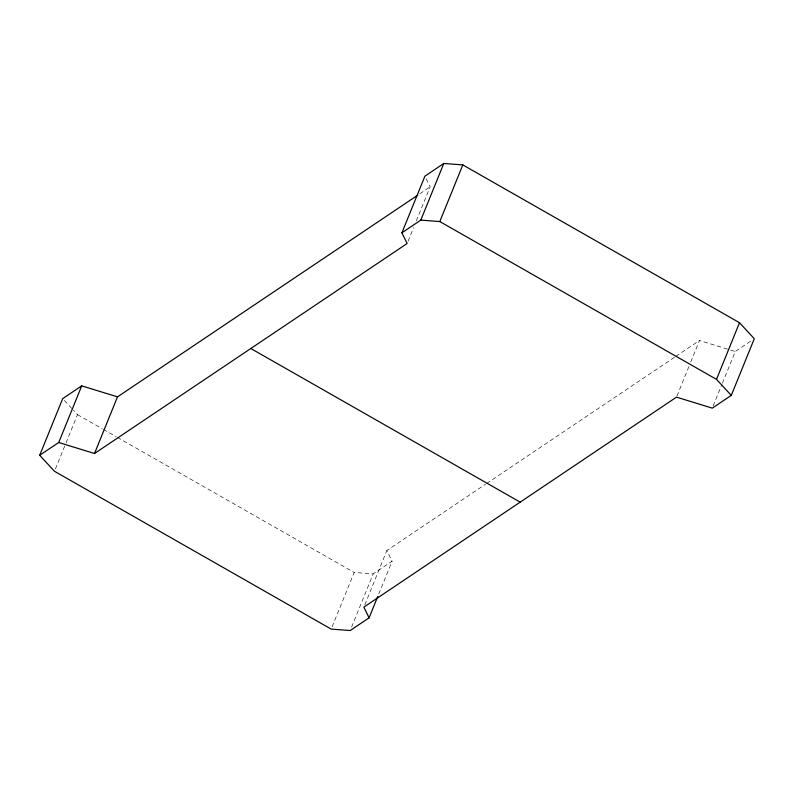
<?xml version="1.0" encoding="UTF-8"?>
<svg xmlns="http://www.w3.org/2000/svg" width="794" height="794" viewBox="0 0 794 794"><rect width="100%" height="100%" fill="white"/><g stroke="black" fill="none" stroke-linecap="round" stroke-linejoin="round"><path stroke-width="0.6" stroke-dasharray="3.97 2.98" d="M55.411 469.016L65.525 444.084M65.991 442.953L77.494 414.637L73.385 410.19M408.047 241.237L413.565 227.64M416.334 220.841L430.13 186.858L425.951 178.293M332.11 626.833L354.193 572.444L373.2 573.883L392.087 561.199L386.867 550.5L485.591 484.181M351.583 627.131L373.2 573.883M364.793 604.879L386.867 550.5M378.748 594.051L392.087 561.199M676.954 396.007L688.914 366.55M690.76 362.014L699.494 340.487L729.507 349.727M713.191 405.883L721.935 384.356M722.391 383.224L735.274 351.504L752.295 340.07M419.847 193.766L430.13 186.858M486.623 483.486L674.821 357.072M675.843 356.377L699.494 340.487M730.659 350.085L735.274 351.504M77.494 414.637L102.257 428.76M103.329 429.365L116.252 436.74M117.323 437.355L354.193 572.444M64.344 400.404L72.562 409.297"/><path stroke-width="1.19" d="M377.825 596.324L369.091 617.841L350.204 630.535L331.187 629.096L54.488 471.279L39.7 455.28L62.706 398.628L81.722 385.854L117.502 396.861L417.793 195.145M39.7 455.28L58.726 442.496L81.722 385.854M58.726 442.496L94.506 453.513L117.502 396.861M94.506 453.513L407.133 243.5L401.913 232.801L424.909 176.159L443.796 163.465L462.813 164.904L739.512 322.721L754.3 338.72L731.294 395.372L712.278 408.146L676.498 397.139L363.87 607.142L369.091 617.841M401.913 232.801L420.8 220.117L443.796 163.465M420.8 220.117L439.807 221.556L462.813 164.904M731.294 395.372L716.506 379.363L739.512 322.721M439.807 221.556L716.506 379.363M250.815 348.506L520.179 502.136"/></g></svg>
